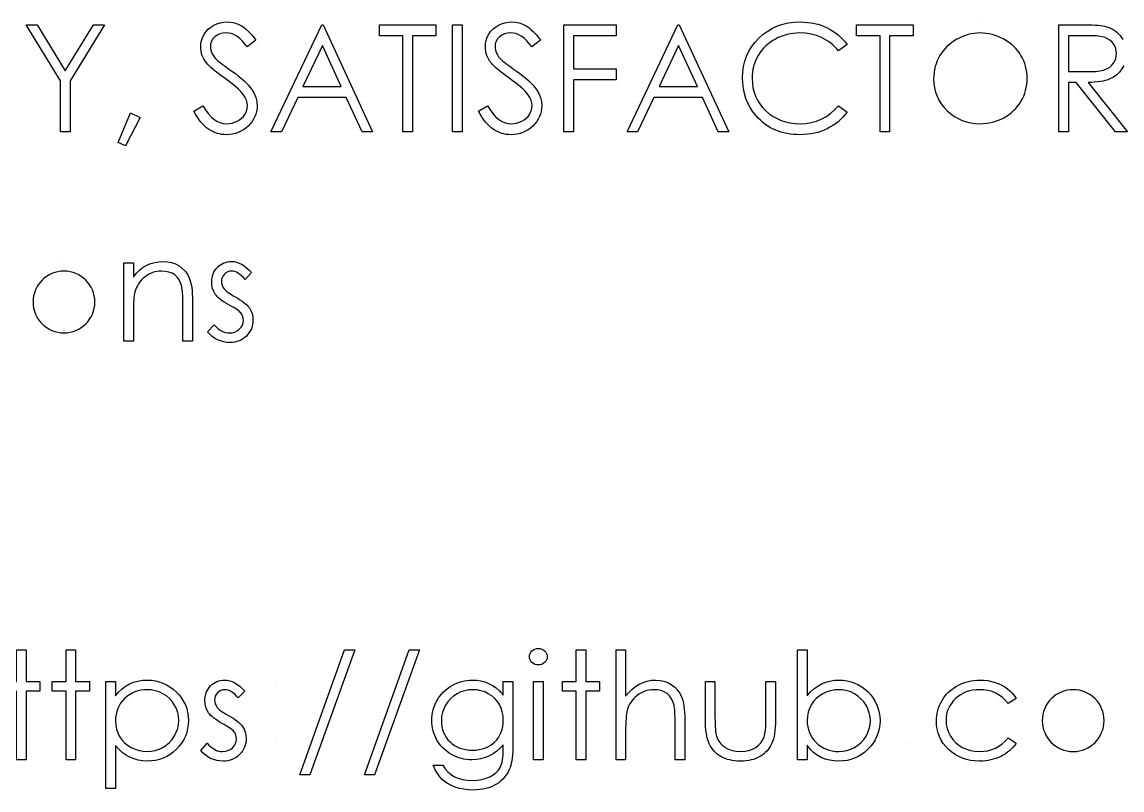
# Model space of a CAD drawing. Header units: millimetres. Extents: x 25 to 318, y 0 to 139.
# Drawn here: x 148.82 to 184.72, y 86.54 to 111.61 of the extents above; entities that cross this region are included whole.
import ezdxf

# ---------------------------------------------------------------- set-up
doc = ezdxf.new("R2010")
doc.units = ezdxf.units.MM

msp = doc.modelspace()

# ---------------------------------------------------------------- linework, layer by layer
at = {"color": 7, "linetype": 'Continuous'}
for p, q in [((180.077, 111.613), (180.077, 111.613)), ((150.194, 103.792), (150.194, 103.792)), ((157.103, 90.125), (157.103, 90.125)), ((183.13, 90.125), (183.13, 90.125)), ((157.103, 88.061), (157.103, 88.061)), ((177.789, 88.061), (177.789, 88.061))]:
    msp.add_line(p, q, dxfattribs=at)
at = {"color": 7, "linetype": 'Continuous', "flags": 128}
for points in [[(148.958, 111.523), (149.318, 111.523), (149.318, 111.523), (150.238, 110.019), (150.238, 110.019), (151.157, 111.523), (151.157, 111.523), (151.516, 111.523), (151.516, 111.523), (150.394, 109.687), (150.394, 109.687), (150.394, 108.023), (150.394, 108.023), (150.08, 108.023), (150.08, 108.023), (150.08, 109.687), (150.08, 109.687), (148.959, 111.523)], [(154.433, 108.698), (154.729, 108.875), (154.729, 108.875), (154.814, 108.739), (154.901, 108.62), (154.992, 108.52), (155.087, 108.438), (155.185, 108.374), (155.285, 108.329), (155.39, 108.301), (155.497, 108.292), (155.497, 108.292), (155.589, 108.297), (155.678, 108.312), (155.764, 108.338), (155.848, 108.373), (155.925, 108.418), (155.992, 108.47), (156.05, 108.528), (156.097, 108.593), (156.135, 108.663), (156.162, 108.735), (156.177, 108.809), (156.183, 108.885), (156.183, 108.885), (156.175, 108.972), (156.151, 109.059), (156.112, 109.144), (156.057, 109.229), (156.057, 109.229), (156.01, 109.288), (155.954, 109.351), (155.888, 109.416), (155.813, 109.485), (155.73, 109.556), (155.638, 109.63), (155.536, 109.707), (155.426, 109.787), (155.426, 109.787), (155.316, 109.866), (155.217, 109.94), (155.13, 110.008), (155.053, 110.071), (154.986, 110.128), (154.931, 110.178), (154.887, 110.224), (154.853, 110.263), (154.853, 110.263), (154.807, 110.325), (154.767, 110.388), (154.734, 110.453), (154.706, 110.52), (154.685, 110.586), (154.669, 110.655), (154.66, 110.725), (154.657, 110.796), (154.657, 110.796), (154.664, 110.907), (154.685, 111.013), (154.72, 111.114), (154.768, 111.21), (154.83, 111.299), (154.902, 111.378), (154.986, 111.446), (155.081, 111.505), (155.184, 111.552), (155.292, 111.586), (155.403, 111.606), (155.52, 111.613), (155.52, 111.613), (155.643, 111.605), (155.763, 111.581), (155.878, 111.541), (155.989, 111.486), (156.045, 111.451), (156.1, 111.409), (156.157, 111.361), (156.214, 111.306), (156.273, 111.245), (156.332, 111.177), (156.392, 111.102), (156.452, 111.02), (156.452, 111.02), (156.168, 110.805), (156.168, 110.805), (156.116, 110.871), (156.067, 110.93), (156.019, 110.984), (155.973, 111.032), (155.929, 111.074), (155.887, 111.111), (155.846, 111.141), (155.809, 111.166), (155.733, 111.205), (155.654, 111.232), (155.571, 111.248), (155.485, 111.254), (155.485, 111.254), (155.377, 111.246), (155.279, 111.221), (155.192, 111.181), (155.115, 111.125), (155.052, 111.058), (155.007, 110.983), (154.98, 110.9), (154.971, 110.811), (154.971, 110.811), (154.974, 110.754), (154.984, 110.699), (154.999, 110.644), (155.02, 110.59), (155.051, 110.536), (155.091, 110.479), (155.141, 110.42), (155.202, 110.358), (155.202, 110.358), (155.225, 110.338), (155.258, 110.311), (155.302, 110.278), (155.356, 110.238), (155.419, 110.191), (155.494, 110.137), (155.578, 110.077), (155.672, 110.01), (155.672, 110.01), (155.786, 109.926), (155.891, 109.846), (155.985, 109.767), (156.071, 109.691), (156.147, 109.617), (156.214, 109.546), (156.273, 109.476), (156.321, 109.409), (156.398, 109.277), (156.453, 109.145), (156.486, 109.013), (156.497, 108.88), (156.497, 108.88), (156.493, 108.786), (156.479, 108.695), (156.456, 108.608), (156.424, 108.523), (156.383, 108.441), (156.333, 108.362), (156.274, 108.287), (156.205, 108.215), (156.13, 108.149), (156.052, 108.092), (155.969, 108.043), (155.883, 108.004), (155.792, 107.973), (155.698, 107.951), (155.6, 107.937), (155.497, 107.933), (155.497, 107.933), (155.418, 107.936), (155.34, 107.944), (155.264, 107.958), (155.191, 107.977), (155.119, 108.002), (155.049, 108.032), (154.981, 108.068), (154.915, 108.109), (154.85, 108.157), (154.787, 108.212), (154.725, 108.275), (154.664, 108.345), (154.604, 108.422), (154.546, 108.507), (154.489, 108.599), (154.433, 108.698)], [(158.651, 111.523), (160.266, 108.023), (160.266, 108.023), (159.925, 108.023), (159.925, 108.023), (159.407, 109.145), (159.407, 109.145), (157.821, 109.145), (157.821, 109.145), (157.289, 108.023), (157.289, 108.023), (156.946, 108.023), (156.946, 108.023), (158.606, 111.523), (158.606, 111.523), (158.651, 111.523)], [(160.491, 111.164), (160.491, 111.523), (160.491, 111.523), (162.33, 111.523), (162.33, 111.523), (162.33, 111.164), (162.33, 111.164), (161.568, 111.164), (161.568, 111.164), (161.568, 108.023), (161.568, 108.023), (161.253, 108.023), (161.253, 108.023), (161.253, 111.164), (161.253, 111.164), (160.491, 111.164)], [(162.869, 111.523), (163.183, 111.523), (163.183, 111.523), (163.183, 108.023), (163.183, 108.023), (162.869, 108.023), (162.869, 108.023), (162.869, 111.523)], [(163.721, 108.698), (164.017, 108.875), (164.017, 108.875), (164.102, 108.739), (164.19, 108.62), (164.281, 108.52), (164.376, 108.438), (164.473, 108.374), (164.574, 108.329), (164.678, 108.301), (164.786, 108.292), (164.786, 108.292), (164.878, 108.297), (164.967, 108.312), (165.053, 108.338), (165.136, 108.373), (165.213, 108.418), (165.281, 108.47), (165.338, 108.528), (165.386, 108.593), (165.423, 108.663), (165.45, 108.735), (165.466, 108.809), (165.471, 108.885), (165.471, 108.885), (165.464, 108.972), (165.44, 109.059), (165.401, 109.144), (165.346, 109.229), (165.346, 109.229), (165.298, 109.288), (165.242, 109.351), (165.176, 109.416), (165.102, 109.485), (165.018, 109.556), (164.927, 109.63), (164.825, 109.707), (164.715, 109.787), (164.715, 109.787), (164.605, 109.866), (164.506, 109.94), (164.418, 110.008), (164.341, 110.071), (164.275, 110.128), (164.219, 110.178), (164.175, 110.224), (164.141, 110.263), (164.141, 110.263), (164.096, 110.325), (164.056, 110.388), (164.022, 110.453), (163.995, 110.52), (163.973, 110.586), (163.958, 110.655), (163.949, 110.725), (163.946, 110.796), (163.946, 110.796), (163.953, 110.907), (163.974, 111.013), (164.008, 111.114), (164.057, 111.21), (164.118, 111.299), (164.19, 111.378), (164.275, 111.446), (164.369, 111.505), (164.472, 111.552), (164.58, 111.586), (164.692, 111.606), (164.808, 111.613), (164.808, 111.613), (164.932, 111.605), (165.051, 111.581), (165.166, 111.541), (165.278, 111.486), (165.333, 111.451), (165.389, 111.409), (165.445, 111.361), (165.503, 111.306), (165.561, 111.245), (165.62, 111.177), (165.68, 111.102), (165.741, 111.02), (165.741, 111.02), (165.457, 110.805), (165.457, 110.805), (165.405, 110.871), (165.355, 110.93), (165.307, 110.984), (165.261, 111.032), (165.218, 111.074), (165.175, 111.111), (165.135, 111.141), (165.097, 111.166), (165.021, 111.205), (164.942, 111.232), (164.859, 111.248), (164.773, 111.254), (164.773, 111.254), (164.665, 111.246), (164.568, 111.221), (164.481, 111.181), (164.404, 111.125), (164.34, 111.058), (164.296, 110.983), (164.269, 110.9), (164.26, 110.811), (164.26, 110.811), (164.263, 110.754), (164.272, 110.699), (164.287, 110.644), (164.309, 110.59), (164.339, 110.536), (164.379, 110.479), (164.43, 110.42), (164.491, 110.358), (164.491, 110.358), (164.514, 110.338), (164.547, 110.311), (164.59, 110.278), (164.644, 110.238), (164.708, 110.191), (164.782, 110.137), (164.866, 110.077), (164.961, 110.01), (164.961, 110.01), (165.075, 109.926), (165.179, 109.846), (165.274, 109.767), (165.359, 109.691), (165.436, 109.617), (165.503, 109.546), (165.561, 109.476), (165.609, 109.409), (165.687, 109.277), (165.741, 109.145), (165.774, 109.013), (165.785, 108.88), (165.785, 108.88), (165.781, 108.786), (165.767, 108.695), (165.745, 108.608), (165.713, 108.523), (165.672, 108.441), (165.621, 108.362), (165.563, 108.287), (165.494, 108.215), (165.419, 108.149), (165.34, 108.092), (165.258, 108.043), (165.171, 108.004), (165.081, 107.973), (164.986, 107.951), (164.888, 107.937), (164.786, 107.933), (164.786, 107.933), (164.706, 107.936), (164.629, 107.944), (164.553, 107.958), (164.479, 107.977), (164.408, 108.002), (164.338, 108.032), (164.27, 108.068), (164.203, 108.109), (164.139, 108.157), (164.075, 108.212), (164.013, 108.275), (163.952, 108.345), (163.892, 108.422), (163.834, 108.507), (163.777, 108.599), (163.721, 108.698)], [(166.503, 111.523), (168.209, 111.523), (168.209, 111.523), (168.209, 111.164), (168.209, 111.164), (166.818, 111.164), (166.818, 111.164), (166.818, 110.087), (166.818, 110.087), (168.209, 110.087), (168.209, 110.087), (168.209, 109.728), (168.209, 109.728), (166.818, 109.728), (166.818, 109.728), (166.818, 108.023), (166.818, 108.023), (166.503, 108.023), (166.503, 108.023), (166.503, 111.523)], [(170.273, 111.523), (171.888, 108.023), (171.888, 108.023), (171.547, 108.023), (171.547, 108.023), (171.029, 109.145), (171.029, 109.145), (169.443, 109.145), (169.443, 109.145), (168.91, 108.023), (168.91, 108.023), (168.568, 108.023), (168.568, 108.023), (170.228, 111.523), (170.228, 111.523), (170.273, 111.523)], [(175.747, 110.881), (175.472, 110.67), (175.472, 110.67), (175.413, 110.74), (175.35, 110.805), (175.285, 110.866), (175.217, 110.923), (175.145, 110.975), (175.072, 111.022), (174.995, 111.066), (174.915, 111.105), (174.748, 111.17), (174.573, 111.217), (174.391, 111.245), (174.2, 111.254), (174.2, 111.254), (174.095, 111.251), (173.991, 111.241), (173.89, 111.226), (173.791, 111.204), (173.693, 111.176), (173.597, 111.142), (173.504, 111.102), (173.412, 111.055), (173.324, 111.003), (173.241, 110.947), (173.163, 110.887), (173.09, 110.822), (173.022, 110.754), (172.96, 110.681), (172.903, 110.603), (172.85, 110.522), (172.803, 110.437), (172.763, 110.349), (172.729, 110.259), (172.701, 110.166), (172.679, 110.071), (172.663, 109.973), (172.654, 109.872), (172.651, 109.769), (172.651, 109.769), (172.658, 109.614), (172.679, 109.467), (172.713, 109.325), (172.762, 109.19), (172.825, 109.061), (172.902, 108.939), (172.992, 108.824), (173.097, 108.715), (173.212, 108.616), (173.334, 108.53), (173.464, 108.458), (173.601, 108.398), (173.745, 108.352), (173.897, 108.319), (174.056, 108.298), (174.222, 108.292), (174.222, 108.292), (174.405, 108.301), (174.58, 108.329), (174.748, 108.374), (174.908, 108.438), (175.061, 108.52), (175.206, 108.62), (175.342, 108.739), (175.472, 108.875), (175.472, 108.875), (175.747, 108.667), (175.747, 108.667), (175.68, 108.582), (175.608, 108.502), (175.533, 108.427), (175.454, 108.357), (175.371, 108.291), (175.283, 108.23), (175.191, 108.175), (175.096, 108.125), (174.997, 108.08), (174.895, 108.041), (174.791, 108.008), (174.683, 107.981), (174.573, 107.96), (174.459, 107.945), (174.343, 107.936), (174.224, 107.933), (174.224, 107.933), (174.111, 107.935), (174.001, 107.943), (173.895, 107.955), (173.791, 107.972), (173.69, 107.993), (173.592, 108.019), (173.498, 108.05), (173.406, 108.086), (173.317, 108.127), (173.231, 108.172), (173.149, 108.223), (173.069, 108.277), (172.992, 108.337), (172.919, 108.402), (172.848, 108.471), (172.781, 108.545), (172.781, 108.545), (172.677, 108.678), (172.586, 108.817), (172.51, 108.963), (172.448, 109.116), (172.399, 109.275), (172.365, 109.441), (172.344, 109.614), (172.337, 109.793), (172.337, 109.793), (172.345, 109.982), (172.37, 110.163), (172.412, 110.336), (172.471, 110.501), (172.546, 110.659), (172.639, 110.81), (172.748, 110.952), (172.874, 111.088), (173.013, 111.211), (173.159, 111.317), (173.315, 111.407), (173.479, 111.482), (173.651, 111.539), (173.832, 111.58), (174.022, 111.604), (174.22, 111.613), (174.22, 111.613), (174.341, 111.61), (174.458, 111.601), (174.573, 111.585), (174.684, 111.564), (174.793, 111.538), (174.899, 111.504), (175.002, 111.465), (175.101, 111.42), (175.197, 111.369), (175.289, 111.314), (175.377, 111.254), (175.46, 111.189), (175.538, 111.119), (175.612, 111.045), (175.682, 110.965), (175.747, 110.881)], [(176.061, 111.164), (176.061, 111.523), (176.061, 111.523), (177.901, 111.523), (177.901, 111.523), (177.901, 111.164), (177.901, 111.164), (177.138, 111.164), (177.138, 111.164), (177.138, 108.023), (177.138, 108.023), (176.824, 108.023), (176.824, 108.023), (176.824, 111.164), (176.824, 111.164), (176.061, 111.164)], [(182.657, 111.523), (183.358, 111.523), (183.358, 111.523), (183.498, 111.522), (183.627, 111.52), (183.743, 111.516), (183.848, 111.511), (183.942, 111.504), (184.023, 111.496), (184.093, 111.486), (184.151, 111.475), (184.151, 111.475), (184.227, 111.455), (184.3, 111.429), (184.369, 111.398), (184.435, 111.362), (184.496, 111.321), (184.555, 111.275), (184.609, 111.224), (184.66, 111.167), (184.706, 111.106), (184.746, 111.042)], [(184.901, 108.023), (184.512, 108.023), (184.512, 108.023), (183.227, 109.638), (183.227, 109.638), (182.971, 109.638), (182.971, 109.638), (182.971, 108.023), (182.971, 108.023), (182.657, 108.023), (182.657, 108.023), (182.657, 111.523)], [(180.092, 111.254), (179.993, 111.251), (179.895, 111.241), (179.798, 111.226), (179.703, 111.204), (179.609, 111.175), (179.516, 111.141), (179.424, 111.1), (179.334, 111.053), (179.247, 111.001), (179.165, 110.944), (179.088, 110.883), (179.016, 110.818), (178.948, 110.749), (178.885, 110.675), (178.828, 110.597), (178.775, 110.514), (178.728, 110.428), (178.687, 110.34), (178.652, 110.249), (178.624, 110.156), (178.602, 110.06), (178.587, 109.962), (178.577, 109.862), (178.574, 109.759), (178.574, 109.759), (178.581, 109.607), (178.602, 109.462), (178.636, 109.323), (178.685, 109.19), (178.748, 109.063), (178.824, 108.941), (178.915, 108.826), (179.019, 108.717), (179.133, 108.617), (179.253, 108.531), (179.379, 108.458), (179.51, 108.399), (179.647, 108.352), (179.79, 108.319), (179.938, 108.298), (180.093, 108.292), (180.093, 108.292), (180.196, 108.295), (180.298, 108.304), (180.398, 108.319), (180.496, 108.341), (180.592, 108.369), (180.686, 108.402), (180.778, 108.441), (180.869, 108.487), (180.956, 108.538), (181.038, 108.594), (181.114, 108.654), (181.186, 108.718), (181.254, 108.787), (181.316, 108.861), (181.373, 108.939), (181.425, 109.021), (181.472, 109.108), (181.513, 109.196), (181.547, 109.286), (181.575, 109.38), (181.597, 109.475), (181.613, 109.572), (181.622, 109.673), (181.625, 109.775), (181.625, 109.775), (181.622, 109.877), (181.613, 109.976), (181.597, 110.073), (181.575, 110.168), (181.547, 110.259), (181.513, 110.349), (181.472, 110.435), (181.425, 110.52), (181.373, 110.602), (181.315, 110.679), (181.252, 110.752), (181.185, 110.82), (181.112, 110.885), (181.033, 110.945), (180.951, 111.001), (180.862, 111.053), (180.771, 111.1), (180.678, 111.141), (180.584, 111.175), (180.489, 111.204), (180.391, 111.226), (180.293, 111.241), (180.194, 111.251), (180.093, 111.254)], [(182.971, 111.164), (182.971, 109.997), (182.971, 109.997), (183.612, 109.992), (183.612, 109.992), (183.702, 109.993), (183.786, 109.997), (183.864, 110.001), (183.936, 110.008), (184.002, 110.018), (184.062, 110.029), (184.116, 110.042), (184.163, 110.058), (184.247, 110.095), (184.322, 110.142), (184.387, 110.2), (184.442, 110.266), (184.486, 110.341), (184.517, 110.419), (184.536, 110.501), (184.542, 110.588), (184.542, 110.588), (184.536, 110.672), (184.517, 110.752), (184.484, 110.829), (184.44, 110.901), (184.386, 110.967), (184.323, 111.022), (184.253, 111.068), (184.174, 111.103), (184.13, 111.117), (184.078, 111.13), (184.02, 111.14), (183.956, 111.149), (183.884, 111.156), (183.805, 111.16), (183.719, 111.163), (183.628, 111.164), (183.628, 111.164), (182.971, 111.164)], [(158.625, 110.841), (157.991, 109.504), (157.991, 109.504), (159.242, 109.504), (159.242, 109.504), (158.625, 110.841)], [(170.247, 110.841), (169.613, 109.504), (169.613, 109.504), (170.864, 109.504), (170.864, 109.504), (170.247, 110.841)], [(184.778, 110.195), (184.718, 110.081), (184.641, 109.979), (184.55, 109.89), (184.444, 109.814), (184.323, 109.752), (184.256, 109.726), (184.183, 109.703), (184.104, 109.684), (184.018, 109.668), (183.926, 109.655), (183.829, 109.646), (183.725, 109.64), (183.615, 109.638), (183.615, 109.638), (184.901, 108.023)], [(152.362, 108.651), (152.683, 108.495), (152.683, 108.495), (152.201, 107.574), (152.201, 107.574), (151.965, 107.677), (151.965, 107.677), (152.362, 108.651)], [(152.144, 103.747), (152.459, 103.747), (152.459, 103.747), (152.459, 103.286), (152.459, 103.286), (152.562, 103.409), (152.67, 103.515), (152.783, 103.602), (152.902, 103.672), (153.026, 103.724), (153.156, 103.762), (153.291, 103.784), (153.432, 103.792), (153.432, 103.792), (153.573, 103.783), (153.707, 103.756), (153.831, 103.711), (153.948, 103.648), (154.053, 103.569), (154.144, 103.478), (154.22, 103.374), (154.281, 103.258), (154.306, 103.193), (154.328, 103.118), (154.346, 103.036), (154.361, 102.945), (154.373, 102.846), (154.381, 102.738), (154.387, 102.621), (154.388, 102.496), (154.388, 102.496), (154.388, 101.19), (154.388, 101.19), (154.074, 101.19), (154.074, 101.19), (154.074, 102.393), (154.074, 102.393), (154.073, 102.497), (154.072, 102.593), (154.069, 102.679), (154.065, 102.757), (154.059, 102.825), (154.053, 102.883), (154.045, 102.934), (154.037, 102.975), (154.037, 102.975), (154.001, 103.092), (153.951, 103.195), (153.888, 103.281), (153.812, 103.352), (153.722, 103.407), (153.62, 103.446), (153.505, 103.47), (153.377, 103.478), (153.377, 103.478), (153.301, 103.475), (153.228, 103.466), (153.155, 103.451), (153.086, 103.43), (153.018, 103.402), (152.952, 103.369), (152.888, 103.329), (152.827, 103.283), (152.768, 103.233), (152.716, 103.18), (152.668, 103.124), (152.625, 103.065), (152.588, 103.003), (152.556, 102.939), (152.529, 102.871), (152.507, 102.801), (152.507, 102.801), (152.496, 102.749), (152.486, 102.687), (152.477, 102.616), (152.47, 102.535), (152.466, 102.445), (152.461, 102.344), (152.459, 102.234), (152.459, 102.114), (152.459, 102.114), (152.459, 101.19), (152.459, 101.19), (152.144, 101.19), (152.144, 101.19), (152.144, 103.747)], [(156.317, 103.428), (156.104, 103.209), (156.104, 103.209), (156.048, 103.272), (155.992, 103.327), (155.936, 103.373), (155.881, 103.411), (155.826, 103.44), (155.771, 103.461), (155.717, 103.474), (155.663, 103.478), (155.663, 103.478), (155.597, 103.472), (155.536, 103.452), (155.479, 103.42), (155.428, 103.374), (155.385, 103.32), (155.355, 103.263), (155.337, 103.2), (155.33, 103.134), (155.33, 103.134), (155.336, 103.073), (155.352, 103.015), (155.379, 102.958), (155.417, 102.902), (155.417, 102.902), (155.442, 102.873), (155.473, 102.844), (155.509, 102.812), (155.552, 102.78), (155.601, 102.746), (155.656, 102.712), (155.716, 102.675), (155.783, 102.638), (155.783, 102.638), (155.864, 102.592), (155.938, 102.546), (156.006, 102.501), (156.067, 102.456), (156.121, 102.411), (156.169, 102.367), (156.21, 102.323), (156.243, 102.279), (156.243, 102.279), (156.295, 102.189), (156.333, 102.093), (156.355, 101.991), (156.362, 101.884), (156.362, 101.884), (156.359, 101.808), (156.349, 101.735), (156.332, 101.665), (156.309, 101.598), (156.278, 101.534), (156.242, 101.473), (156.198, 101.415), (156.148, 101.359), (156.092, 101.309), (156.034, 101.265), (155.973, 101.229), (155.907, 101.199), (155.839, 101.175), (155.766, 101.158), (155.691, 101.148), (155.613, 101.145), (155.613, 101.145), (155.507, 101.15), (155.404, 101.168), (155.303, 101.197), (155.204, 101.237), (155.111, 101.287), (155.026, 101.347), (154.95, 101.415), (154.882, 101.491), (154.882, 101.491), (155.09, 101.728), (155.09, 101.728), (155.15, 101.665), (155.211, 101.61), (155.274, 101.564), (155.336, 101.526), (155.4, 101.497), (155.465, 101.476), (155.53, 101.463), (155.597, 101.459), (155.597, 101.459), (155.687, 101.467), (155.771, 101.49), (155.847, 101.528), (155.916, 101.581), (155.974, 101.645), (156.015, 101.715), (156.04, 101.79), (156.048, 101.87), (156.048, 101.87), (156.043, 101.937), (156.027, 102), (156, 102.059), (155.962, 102.114), (155.962, 102.114), (155.938, 102.141), (155.906, 102.17), (155.867, 102.201), (155.823, 102.233), (155.771, 102.266), (155.712, 102.302), (155.647, 102.339), (155.574, 102.378), (155.574, 102.378), (155.497, 102.422), (155.425, 102.466), (155.36, 102.51), (155.302, 102.554), (155.25, 102.597), (155.205, 102.641), (155.166, 102.684), (155.133, 102.727), (155.133, 102.727), (155.082, 102.816), (155.046, 102.912), (155.023, 103.013), (155.016, 103.121), (155.016, 103.121), (155.019, 103.192), (155.027, 103.259), (155.042, 103.324), (155.062, 103.385), (155.088, 103.444), (155.119, 103.499), (155.156, 103.552), (155.199, 103.601), (155.247, 103.646), (155.297, 103.684), (155.351, 103.717), (155.407, 103.744), (155.466, 103.765), (155.529, 103.78), (155.594, 103.789), (155.663, 103.792), (155.663, 103.792), (155.744, 103.787), (155.825, 103.77), (155.907, 103.741), (155.989, 103.701), (156.071, 103.65), (156.153, 103.587), (156.235, 103.514), (156.318, 103.428)], [(148.644, 91.113), (148.959, 91.113), (148.959, 91.113), (148.959, 90.081), (148.959, 90.081), (149.407, 90.081), (149.407, 90.081), (149.407, 89.766), (149.407, 89.766), (148.959, 89.766), (148.959, 89.766), (148.959, 87.523), (148.959, 87.523), (148.644, 87.523), (148.644, 87.523), (148.644, 89.766), (148.644, 89.766), (148.196, 89.766), (148.196, 89.766), (148.196, 90.081), (148.196, 90.081), (148.644, 90.081), (148.644, 90.081), (148.644, 91.113)], [(150.26, 91.113), (150.574, 91.113), (150.574, 91.113), (150.574, 90.081), (150.574, 90.081), (151.023, 90.081), (151.023, 90.081), (151.023, 89.766), (151.023, 89.766), (150.574, 89.766), (150.574, 89.766), (150.574, 87.523), (150.574, 87.523), (150.26, 87.523), (150.26, 87.523), (150.26, 89.766), (150.26, 89.766), (149.811, 89.766), (149.811, 89.766), (149.811, 90.081), (149.811, 90.081), (150.26, 90.081), (150.26, 90.081), (150.26, 91.113)], [(159.683, 91.113), (158.219, 87.029), (158.219, 87.029), (157.888, 87.029), (157.888, 87.029), (159.352, 91.113), (159.352, 91.113), (159.683, 91.113)], [(161.792, 91.113), (160.328, 87.029), (160.328, 87.029), (159.997, 87.029), (159.997, 87.029), (161.461, 91.113), (161.461, 91.113), (161.792, 91.113)], [(165.672, 91.158), (165.73, 91.153), (165.784, 91.138), (165.834, 91.113), (165.879, 91.078), (165.917, 91.037), (165.943, 90.991), (165.959, 90.941), (165.965, 90.887), (165.965, 90.887), (165.959, 90.834), (165.943, 90.785), (165.917, 90.74), (165.879, 90.698), (165.834, 90.664), (165.784, 90.639), (165.73, 90.624), (165.672, 90.619), (165.672, 90.619), (165.614, 90.624), (165.562, 90.639), (165.512, 90.664), (165.467, 90.698), (165.43, 90.74), (165.403, 90.785), (165.387, 90.834), (165.382, 90.887), (165.382, 90.887), (165.387, 90.941), (165.403, 90.991), (165.43, 91.037), (165.467, 91.078), (165.512, 91.113), (165.562, 91.138), (165.614, 91.153), (165.672, 91.158)], [(166.907, 91.113), (167.221, 91.113), (167.221, 91.113), (167.221, 90.081), (167.221, 90.081), (167.67, 90.081), (167.67, 90.081), (167.67, 89.766), (167.67, 89.766), (167.221, 89.766), (167.221, 89.766), (167.221, 87.523), (167.221, 87.523), (166.907, 87.523), (166.907, 87.523), (166.907, 89.766), (166.907, 89.766), (166.459, 89.766), (166.459, 89.766), (166.459, 90.081), (166.459, 90.081), (166.907, 90.081), (166.907, 90.081), (166.907, 91.113)], [(168.208, 91.113), (168.523, 91.113), (168.523, 91.113), (168.523, 89.598), (168.523, 89.598), (168.626, 89.722), (168.736, 89.829), (168.849, 89.92), (168.969, 89.994), (169.093, 90.051), (169.222, 90.093), (169.356, 90.117), (169.496, 90.125), (169.496, 90.125), (169.637, 90.116), (169.771, 90.09), (169.895, 90.044), (170.012, 89.981), (170.117, 89.903), (170.208, 89.812), (170.284, 89.708), (170.345, 89.593), (170.37, 89.527), (170.392, 89.453), (170.41, 89.371), (170.425, 89.28), (170.437, 89.18), (170.445, 89.072), (170.451, 88.955), (170.452, 88.829), (170.452, 88.829), (170.452, 87.523), (170.452, 87.523), (170.138, 87.523), (170.138, 87.523), (170.138, 88.726), (170.138, 88.726), (170.137, 88.83), (170.136, 88.926), (170.133, 89.012), (170.129, 89.09), (170.124, 89.158), (170.118, 89.217), (170.11, 89.267), (170.102, 89.308), (170.102, 89.308), (170.064, 89.426), (170.013, 89.528), (169.95, 89.614), (169.874, 89.685), (169.785, 89.741), (169.683, 89.78), (169.568, 89.804), (169.44, 89.811), (169.44, 89.811), (169.365, 89.809), (169.291, 89.799), (169.219, 89.784), (169.149, 89.763), (169.081, 89.735), (169.016, 89.702), (168.952, 89.662), (168.891, 89.616), (168.833, 89.566), (168.78, 89.513), (168.732, 89.457), (168.69, 89.398), (168.652, 89.337), (168.62, 89.272), (168.593, 89.204), (168.571, 89.134), (168.571, 89.134), (168.56, 89.083), (168.55, 89.022), (168.542, 88.951), (168.535, 88.87), (168.53, 88.779), (168.525, 88.678), (168.523, 88.568), (168.523, 88.448), (168.523, 88.448), (168.523, 87.523), (168.523, 87.523), (168.209, 87.523), (168.209, 87.523), (168.209, 91.113)], [(174.132, 87.523), (174.132, 91.113), (174.132, 91.113), (174.446, 91.113), (174.446, 91.113), (174.446, 89.616), (174.446, 89.616), (174.554, 89.736), (174.669, 89.839), (174.79, 89.927), (174.917, 89.999), (175.051, 90.054), (175.19, 90.094), (175.337, 90.118), (175.489, 90.125), (175.489, 90.125), (175.624, 90.119), (175.755, 90.101), (175.881, 90.071), (176.002, 90.029), (176.117, 89.974), (176.227, 89.907), (176.332, 89.829), (176.433, 89.738), (176.525, 89.638), (176.604, 89.534), (176.671, 89.424), (176.726, 89.309), (176.769, 89.189), (176.799, 89.063), (176.818, 88.933), (176.824, 88.797), (176.824, 88.797), (176.818, 88.663), (176.799, 88.534), (176.769, 88.41), (176.725, 88.291), (176.67, 88.176), (176.602, 88.068), (176.522, 87.963), (176.429, 87.864), (176.328, 87.774), (176.222, 87.695), (176.111, 87.629), (175.995, 87.575), (175.873, 87.532), (175.747, 87.502), (175.615, 87.484), (175.479, 87.478), (175.479, 87.478), (175.324, 87.486), (175.176, 87.509), (175.035, 87.548), (174.902, 87.602), (174.777, 87.674), (174.659, 87.763), (174.549, 87.871), (174.446, 87.996), (174.446, 87.996), (174.446, 87.523), (174.446, 87.523), (174.132, 87.523)], [(151.561, 90.081), (151.875, 90.081), (151.875, 90.081), (151.875, 89.607), (151.875, 89.607), (151.978, 89.734), (152.088, 89.841), (152.206, 89.931), (152.332, 90.001), (152.465, 90.055), (152.605, 90.095), (152.753, 90.118), (152.909, 90.125), (152.909, 90.125), (153.045, 90.119), (153.177, 90.102), (153.303, 90.071), (153.424, 90.029), (153.54, 89.975), (153.651, 89.908), (153.758, 89.83), (153.859, 89.739), (153.951, 89.64), (154.031, 89.536), (154.099, 89.427), (154.155, 89.314), (154.198, 89.194), (154.229, 89.071), (154.247, 88.942), (154.253, 88.809), (154.253, 88.809), (154.247, 88.673), (154.229, 88.542), (154.199, 88.416), (154.156, 88.296), (154.101, 88.18), (154.033, 88.07), (153.954, 87.965), (153.862, 87.866), (153.762, 87.775), (153.657, 87.696), (153.546, 87.629), (153.431, 87.575), (153.31, 87.533), (153.185, 87.503), (153.054, 87.484), (152.918, 87.478), (152.918, 87.478), (152.766, 87.486), (152.62, 87.51), (152.48, 87.55), (152.346, 87.606), (152.219, 87.677), (152.098, 87.765), (151.984, 87.868), (151.875, 87.986), (151.875, 87.986), (151.875, 86.581), (151.875, 86.581), (151.561, 86.581), (151.561, 86.581), (151.561, 90.081)], [(156.093, 89.762), (155.88, 89.542), (155.88, 89.542), (155.824, 89.605), (155.768, 89.66), (155.712, 89.706), (155.657, 89.744), (155.602, 89.774), (155.547, 89.795), (155.492, 89.807), (155.438, 89.811), (155.438, 89.811), (155.372, 89.805), (155.311, 89.785), (155.255, 89.753), (155.203, 89.708), (155.161, 89.654), (155.131, 89.596), (155.112, 89.534), (155.106, 89.467), (155.106, 89.467), (155.112, 89.407), (155.128, 89.349), (155.155, 89.291), (155.193, 89.235), (155.193, 89.235), (155.217, 89.206), (155.248, 89.177), (155.285, 89.145), (155.328, 89.113), (155.377, 89.079), (155.431, 89.045), (155.492, 89.009), (155.558, 88.971), (155.558, 88.971), (155.64, 88.925), (155.714, 88.88), (155.782, 88.834), (155.843, 88.789), (155.897, 88.744), (155.945, 88.7), (155.985, 88.656), (156.019, 88.612), (156.019, 88.612), (156.071, 88.522), (156.109, 88.426), (156.13, 88.324), (156.138, 88.217), (156.138, 88.217), (156.135, 88.141), (156.125, 88.068), (156.108, 87.998), (156.085, 87.932), (156.054, 87.867), (156.017, 87.806), (155.974, 87.748), (155.923, 87.693), (155.868, 87.642), (155.81, 87.599), (155.748, 87.562), (155.683, 87.532), (155.614, 87.508), (155.542, 87.491), (155.467, 87.482), (155.389, 87.478), (155.389, 87.478), (155.283, 87.484), (155.18, 87.501), (155.079, 87.53), (154.98, 87.57), (154.887, 87.62), (154.802, 87.68), (154.725, 87.748), (154.657, 87.824), (154.657, 87.824), (154.866, 88.061), (154.866, 88.061), (154.926, 87.998), (154.987, 87.944), (155.049, 87.897), (155.112, 87.859), (155.175, 87.83), (155.241, 87.809), (155.306, 87.796), (155.372, 87.792), (155.372, 87.792), (155.463, 87.8), (155.546, 87.823), (155.623, 87.861), (155.692, 87.915), (155.75, 87.979), (155.791, 88.049), (155.816, 88.123), (155.824, 88.204), (155.824, 88.204), (155.818, 88.27), (155.802, 88.333), (155.776, 88.392), (155.738, 88.448), (155.738, 88.448), (155.713, 88.474), (155.682, 88.503), (155.643, 88.534), (155.598, 88.566), (155.546, 88.6), (155.487, 88.635), (155.422, 88.672), (155.35, 88.711), (155.35, 88.711), (155.272, 88.755), (155.201, 88.8), (155.136, 88.844), (155.077, 88.887), (155.025, 88.931), (154.98, 88.974), (154.941, 89.018), (154.909, 89.06), (154.909, 89.06), (154.858, 89.15), (154.821, 89.246), (154.799, 89.347), (154.792, 89.454), (154.792, 89.454), (154.795, 89.525), (154.803, 89.593), (154.818, 89.657), (154.837, 89.719), (154.863, 89.777), (154.895, 89.832), (154.932, 89.885), (154.975, 89.934), (155.023, 89.979), (155.073, 90.017), (155.126, 90.05), (155.182, 90.078), (155.242, 90.099), (155.304, 90.114), (155.37, 90.123), (155.438, 90.125), (155.438, 90.125), (155.52, 90.12), (155.601, 90.103), (155.683, 90.074), (155.765, 90.034), (155.846, 89.983), (155.928, 89.921), (156.011, 89.847), (156.093, 89.762)], [(164.529, 90.081), (164.843, 90.081), (164.843, 90.081), (164.843, 88.051), (164.843, 88.051), (164.842, 87.921), (164.838, 87.801), (164.83, 87.689), (164.82, 87.587), (164.807, 87.493), (164.791, 87.409), (164.772, 87.333), (164.75, 87.266), (164.75, 87.266), (164.715, 87.181), (164.674, 87.101), (164.628, 87.026), (164.575, 86.956), (164.516, 86.89), (164.453, 86.83), (164.383, 86.775), (164.306, 86.725), (164.225, 86.681), (164.141, 86.642), (164.052, 86.609), (163.958, 86.583), (163.862, 86.562), (163.761, 86.548), (163.655, 86.539), (163.547, 86.536), (163.547, 86.536), (163.388, 86.541), (163.238, 86.56), (163.096, 86.588), (162.962, 86.63), (162.839, 86.681), (162.727, 86.74), (162.628, 86.806), (162.541, 86.881), (162.461, 86.97), (162.384, 87.076), (162.311, 87.2), (162.241, 87.343), (162.241, 87.343), (162.555, 87.343), (162.555, 87.343), (162.634, 87.226), (162.724, 87.125), (162.825, 87.039), (162.937, 86.97), (163.061, 86.918), (163.199, 86.88), (163.35, 86.858), (163.517, 86.85), (163.517, 86.85), (163.681, 86.858), (163.831, 86.88), (163.969, 86.918), (164.093, 86.97), (164.202, 87.035), (164.295, 87.107), (164.37, 87.187), (164.429, 87.275), (164.453, 87.324), (164.473, 87.381), (164.49, 87.446), (164.504, 87.518), (164.515, 87.597), (164.523, 87.684), (164.528, 87.779), (164.529, 87.88), (164.529, 87.88), (164.529, 88.013), (164.529, 88.013), (164.431, 87.902), (164.323, 87.803), (164.204, 87.719), (164.075, 87.649), (163.939, 87.594), (163.799, 87.554), (163.655, 87.531), (163.507, 87.523), (163.507, 87.523), (163.419, 87.526), (163.333, 87.534), (163.248, 87.547), (163.165, 87.566), (163.083, 87.591), (163.002, 87.621), (162.922, 87.656), (162.844, 87.697), (162.769, 87.742), (162.698, 87.791), (162.632, 87.844), (162.569, 87.901), (162.512, 87.961), (162.459, 88.025), (162.41, 88.093), (162.365, 88.164), (162.325, 88.239), (162.291, 88.315), (162.262, 88.393), (162.238, 88.473), (162.22, 88.554), (162.206, 88.638), (162.199, 88.723), (162.196, 88.81), (162.196, 88.81), (162.199, 88.897), (162.207, 88.983), (162.22, 89.067), (162.24, 89.15), (162.264, 89.232), (162.295, 89.311), (162.33, 89.389), (162.372, 89.466), (162.418, 89.541), (162.468, 89.611), (162.523, 89.677), (162.582, 89.739), (162.645, 89.797), (162.712, 89.851), (162.784, 89.902), (162.86, 89.948), (162.938, 89.989), (163.017, 90.026), (163.098, 90.056), (163.179, 90.081), (163.262, 90.1), (163.346, 90.114), (163.431, 90.123), (163.517, 90.125), (163.517, 90.125), (163.658, 90.118), (163.794, 90.098), (163.925, 90.064), (164.051, 90.017), (164.174, 89.952), (164.295, 89.867), (164.413, 89.76), (164.529, 89.633), (164.529, 89.633), (164.529, 90.081)], [(181.266, 89.526), (181.003, 89.363), (181.003, 89.363), (180.914, 89.468), (180.817, 89.559), (180.712, 89.636), (180.6, 89.699), (180.48, 89.748), (180.351, 89.783), (180.216, 89.804), (180.072, 89.811), (180.072, 89.811), (179.957, 89.806), (179.846, 89.793), (179.741, 89.77), (179.641, 89.738), (179.546, 89.697), (179.455, 89.647), (179.37, 89.588), (179.289, 89.519), (179.216, 89.444), (179.153, 89.365), (179.099, 89.282), (179.056, 89.195), (179.021, 89.105), (178.997, 89.01), (178.983, 88.911), (178.978, 88.809), (178.978, 88.809), (178.987, 88.675), (179.014, 88.545), (179.058, 88.419), (179.121, 88.297), (179.199, 88.184), (179.291, 88.084), (179.396, 87.998), (179.514, 87.925), (179.643, 87.866), (179.779, 87.825), (179.923, 87.801), (180.074, 87.792), (180.074, 87.792), (180.213, 87.799), (180.346, 87.82), (180.471, 87.855), (180.591, 87.904), (180.704, 87.967), (180.81, 88.045), (180.91, 88.136), (181.003, 88.241), (181.003, 88.241), (181.266, 88.068), (181.266, 88.068), (181.219, 88), (181.167, 87.936), (181.111, 87.876), (181.051, 87.819), (180.988, 87.767), (180.92, 87.719), (180.848, 87.674), (180.773, 87.633), (180.695, 87.597), (180.613, 87.565), (180.53, 87.538), (180.443, 87.517), (180.354, 87.5), (180.262, 87.488), (180.167, 87.48), (180.069, 87.478), (180.069, 87.478), (179.921, 87.484), (179.779, 87.502), (179.644, 87.531), (179.515, 87.573), (179.392, 87.626), (179.276, 87.691), (179.166, 87.768), (179.063, 87.857), (178.969, 87.955), (178.889, 88.058), (178.82, 88.165), (178.764, 88.278), (178.72, 88.396), (178.689, 88.519), (178.67, 88.648), (178.664, 88.781), (178.664, 88.781), (178.666, 88.871), (178.676, 88.96), (178.69, 89.048), (178.711, 89.133), (178.737, 89.218), (178.769, 89.3), (178.807, 89.381), (178.85, 89.46), (178.899, 89.537), (178.953, 89.608), (179.01, 89.676), (179.072, 89.739), (179.138, 89.798), (179.209, 89.853), (179.285, 89.903), (179.364, 89.949), (179.447, 89.991), (179.532, 90.027), (179.62, 90.057), (179.71, 90.081), (179.803, 90.101), (179.898, 90.114), (179.995, 90.123), (180.095, 90.125), (180.095, 90.125), (180.221, 90.121), (180.345, 90.106), (180.466, 90.082), (180.585, 90.048), (180.699, 90.006), (180.804, 89.958), (180.9, 89.904), (180.986, 89.844), (181.066, 89.778), (181.139, 89.703), (181.206, 89.619), (181.266, 89.526)], [(152.906, 89.811), (152.799, 89.807), (152.697, 89.793), (152.599, 89.771), (152.505, 89.738), (152.415, 89.698), (152.33, 89.648), (152.249, 89.588), (152.172, 89.52), (152.103, 89.445), (152.043, 89.366), (151.992, 89.282), (151.95, 89.194), (151.917, 89.101), (151.894, 89.004), (151.88, 88.902), (151.875, 88.796), (151.875, 88.796), (151.884, 88.657), (151.908, 88.526), (151.95, 88.401), (152.008, 88.284), (152.081, 88.177), (152.17, 88.081), (152.272, 87.997), (152.388, 87.925), (152.514, 87.866), (152.643, 87.825), (152.775, 87.801), (152.911, 87.792), (152.911, 87.792), (153.044, 87.801), (153.173, 87.826), (153.298, 87.867), (153.419, 87.926), (153.532, 88), (153.633, 88.087), (153.721, 88.187), (153.798, 88.3), (153.859, 88.422), (153.904, 88.547), (153.93, 88.675), (153.939, 88.805), (153.939, 88.805), (153.931, 88.936), (153.904, 89.064), (153.861, 89.189), (153.799, 89.309), (153.723, 89.422), (153.635, 89.521), (153.535, 89.607), (153.423, 89.68), (153.301, 89.737), (153.175, 89.778), (153.043, 89.803), (152.906, 89.811)], [(163.542, 89.811), (163.404, 89.803), (163.272, 89.778), (163.145, 89.736), (163.022, 89.677), (162.909, 89.605), (162.809, 89.518), (162.721, 89.419), (162.646, 89.308), (162.586, 89.187), (162.544, 89.063), (162.518, 88.932), (162.51, 88.798), (162.51, 88.798), (162.514, 88.696), (162.527, 88.598), (162.55, 88.505), (162.581, 88.418), (162.62, 88.333), (162.668, 88.254), (162.726, 88.179), (162.792, 88.109), (162.865, 88.045), (162.943, 87.99), (163.027, 87.944), (163.116, 87.905), (163.21, 87.876), (163.309, 87.854), (163.414, 87.841), (163.523, 87.837), (163.523, 87.837), (163.634, 87.841), (163.739, 87.854), (163.838, 87.875), (163.932, 87.904), (164.021, 87.942), (164.103, 87.989), (164.181, 88.044), (164.253, 88.107), (164.317, 88.177), (164.373, 88.253), (164.421, 88.333), (164.46, 88.419), (164.491, 88.51), (164.512, 88.607), (164.525, 88.708), (164.529, 88.816), (164.529, 88.816), (164.521, 88.955), (164.498, 89.086), (164.458, 89.211), (164.402, 89.326), (164.332, 89.433), (164.249, 89.527), (164.153, 89.61), (164.042, 89.681), (163.924, 89.738), (163.801, 89.779), (163.674, 89.803), (163.542, 89.811)], [(165.516, 90.081), (165.83, 90.081), (165.83, 90.081), (165.83, 87.523), (165.83, 87.523), (165.516, 87.523), (165.516, 87.523), (165.516, 90.081)], [(171.125, 90.081), (171.439, 90.081), (171.439, 90.081), (171.439, 88.894), (171.439, 88.894), (171.44, 88.79), (171.442, 88.694), (171.446, 88.607), (171.452, 88.528), (171.459, 88.457), (171.467, 88.395), (171.477, 88.342), (171.489, 88.296), (171.489, 88.296), (171.51, 88.239), (171.535, 88.185), (171.564, 88.135), (171.597, 88.087), (171.635, 88.042), (171.677, 88.001), (171.723, 87.963), (171.773, 87.927), (171.883, 87.869), (172.004, 87.826), (172.134, 87.801), (172.274, 87.792), (172.274, 87.792), (172.415, 87.801), (172.544, 87.825), (172.661, 87.866), (172.768, 87.924), (172.861, 87.995), (172.939, 88.077), (173.001, 88.169), (173.048, 88.271), (173.048, 88.271), (173.06, 88.313), (173.07, 88.365), (173.079, 88.427), (173.087, 88.5), (173.093, 88.584), (173.096, 88.677), (173.099, 88.781), (173.1, 88.894), (173.1, 88.894), (173.1, 90.081), (173.1, 90.081), (173.414, 90.081), (173.414, 90.081), (173.414, 88.835), (173.414, 88.835), (173.412, 88.708), (173.406, 88.589), (173.396, 88.478), (173.382, 88.375), (173.365, 88.28), (173.343, 88.194), (173.317, 88.115), (173.287, 88.045), (173.254, 87.98), (173.217, 87.919), (173.175, 87.862), (173.13, 87.808), (173.08, 87.757), (173.027, 87.711), (172.969, 87.667), (172.907, 87.628), (172.842, 87.593), (172.773, 87.562), (172.699, 87.537), (172.622, 87.516), (172.54, 87.499), (172.455, 87.487), (172.366, 87.48), (172.272, 87.478), (172.272, 87.478), (172.178, 87.48), (172.089, 87.487), (172.003, 87.499), (171.921, 87.516), (171.843, 87.537), (171.77, 87.562), (171.699, 87.593), (171.634, 87.628), (171.572, 87.667), (171.514, 87.711), (171.46, 87.758), (171.41, 87.808), (171.364, 87.863), (171.323, 87.921), (171.285, 87.983), (171.251, 88.048), (171.222, 88.12), (171.196, 88.199), (171.174, 88.289), (171.157, 88.385), (171.143, 88.491), (171.133, 88.605), (171.127, 88.727), (171.125, 88.859), (171.125, 88.859), (171.125, 90.081)], [(175.476, 87.792), (175.614, 87.801), (175.746, 87.825), (175.872, 87.866), (175.993, 87.924), (176.105, 87.996), (176.206, 88.082), (176.294, 88.181), (176.37, 88.293), (176.431, 88.414), (176.475, 88.539), (176.501, 88.666), (176.51, 88.797), (176.51, 88.797), (176.501, 88.928), (176.475, 89.056), (176.43, 89.181), (176.368, 89.303), (176.292, 89.417), (176.203, 89.517), (176.102, 89.604), (175.99, 89.677), (175.869, 89.736), (175.744, 89.778), (175.615, 89.803), (175.481, 89.811), (175.481, 89.811), (175.345, 89.803), (175.213, 89.778), (175.084, 89.736), (174.959, 89.677), (174.843, 89.605), (174.74, 89.52), (174.652, 89.424), (174.578, 89.316), (174.52, 89.199), (174.479, 89.076), (174.454, 88.945), (174.446, 88.807), (174.446, 88.807), (174.451, 88.701), (174.465, 88.599), (174.488, 88.502), (174.52, 88.409), (174.562, 88.321), (174.613, 88.237), (174.674, 88.157), (174.743, 88.082), (174.819, 88.014), (174.901, 87.955), (174.986, 87.906), (175.075, 87.865), (175.169, 87.833), (175.267, 87.81), (175.37, 87.796), (175.476, 87.792)]]:
    msp.add_lwpolyline(points, dxfattribs=at)
at = {"color": 7, "linetype": 'Continuous'}
for centre, start, end in [((150.193, 102.469), 90.0008, 89.9992), ((183.128, 88.802), 90.0019, 89.9981)]:
    msp.add_arc(centre, 1.009, start, end, dxfattribs=at)

doc.saveas('drawing.dxf')
